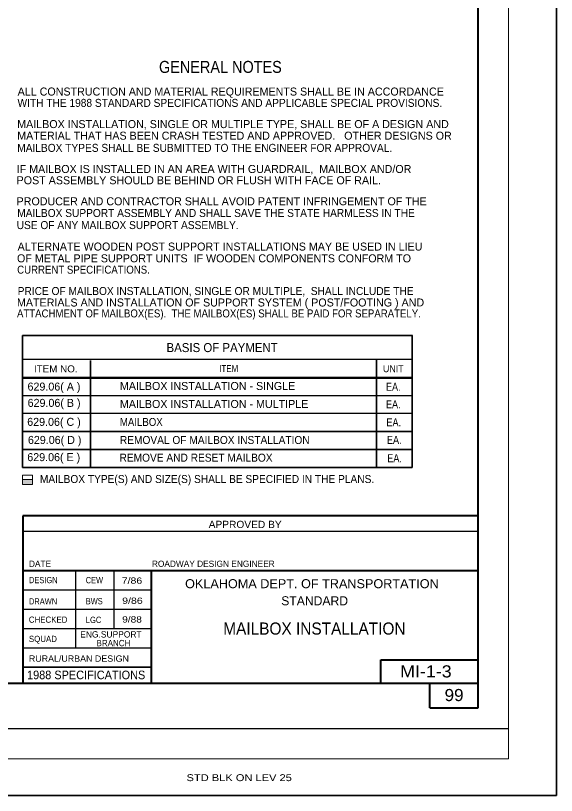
# Model space of a CAD drawing. Extents: x 476 to 850, y 297 to 573.
# Drawn here: x 760.5 to 849.8, y 296.8 to 425.5 of the extents above; entities that cross this region are included whole.
import ezdxf

# ---------------------------------------------------------------- set-up
doc = ezdxf.new("R2010")
doc.units = 0
doc.header["$LTSCALE"] = 0.48
for name, color, linetype, lineweight in [('1', 7, 'Continuous', 25), ('10', 7, 'Continuous', 13), ('25', 7, 'Continuous', 25)]:
    doc.layers.add(name, color=color, linetype=linetype, lineweight=lineweight)

msp = doc.modelspace()

# ---------------------------------------------------------------- hatches: boundary and pattern name
at = {"layer": '10'}
msp.add_hatch(color=256, dxfattribs=at).paths.add_polyline_path([(761.6719, 348.1362), (763.307, 348.1362), (763.307, 348.9168), (761.6719, 348.9168)])

# ---------------------------------------------------------------- linework, layer by layer
at = {"layer": '1', "lineweight": 13}
for p, q in [((841.8451, 302.8409), (841.8451, 532.8235)), ((481.8721, 302.8409), (841.8451, 302.8409))]:
    msp.add_line(p, q, dxfattribs=at)
at = {"layer": '1', "lineweight": 40}
for p, q in [((836.8452, 315.34), (836.8452, 520.3248)), ((511.8699, 315.34), (836.8452, 315.34))]:
    msp.add_line(p, q, dxfattribs=at)
at = {"layer": '1', "lineweight": 35}
for p, q in [((825.9434, 372.7002), (825.9434, 350.9197)), ((772.8558, 368.5794), (772.8558, 350.785)), ((820.0864, 368.7141), (820.0864, 351.0224)), ((761.6756, 356.8341), (825.9444, 356.8341)), ((761.6756, 353.8641), (825.9444, 353.8641)), ((761.6756, 350.8941), (825.9444, 350.8941))]:
    msp.add_line(p, q, dxfattribs=at)
at = {"layer": '1'}
for p, q in [((825.9444, 368.7141), (761.6764, 368.7141)), ((761.6764, 365.8431), (825.9179, 365.8431)), ((761.6764, 365.6451), (825.9444, 365.6451)), ((761.6764, 362.7741), (825.9311, 362.7741)), ((825.9311, 359.8041), (761.6764, 359.8041)), ((496.8709, 307.8408), (841.8451, 307.8408))]:
    msp.add_line(p, q, dxfattribs=at)
at = {"layer": '1', "lineweight": 35}
msp.add_lwpolyline([(826.0264, 372.6741), (761.6764, 372.6741), (761.6764, 350.9197)], dxfattribs=at)
at = {"layer": '10', "lineweight": 35}
msp.add_lwpolyline([(476.2469, 296.8306), (849.7528, 296.8306), (849.7528, 573.0926), (476.2469, 573.0926)], close=True, dxfattribs=at)
at = {"layer": '10'}
for points in [[(761.6719, 348.1362), (763.307, 348.1362), (763.307, 349.6373), (761.6719, 349.6373)], [(761.6719, 348.1362), (763.307, 348.1362), (763.307, 348.9168), (761.6719, 348.9168)]]:
    msp.add_lwpolyline(points, close=True, dxfattribs=at)
at = {"layer": '25', "lineweight": 40}
for p, q in [((761.7139, 342.9333), (761.7139, 315.34)), ((836.8452, 342.9333), (761.7139, 342.9333)), ((761.7139, 333.9468), (836.8452, 333.9468)), ((782.8854, 333.7161), (782.8854, 315.34)), ((820.7574, 319.2029), (836.8452, 319.2029)), ((820.7574, 315.34), (820.7574, 319.2029)), ((828.8659, 311.284), (828.8659, 315.34)), ((836.8452, 311.284), (836.8452, 315.34)), ((828.8659, 311.284), (836.8452, 311.284))]:
    msp.add_line(p, q, dxfattribs=at)
at = {"layer": '25'}
for p, q in [((836.8452, 340.3684), (761.7241, 340.3684)), ((770.3817, 333.9786), (770.3817, 321.1975)), ((776.7016, 333.9468), (776.7016, 324.361)), ((761.7241, 330.7514), (782.8921, 330.7514)), ((761.7241, 327.5564), (782.8921, 327.5564)), ((761.7241, 324.361), (782.8711, 324.361)), ((761.7241, 321.1656), (782.8711, 321.1656))]:
    msp.add_line(p, q, dxfattribs=at)
at = {"layer": '25', "lineweight": 35}
msp.add_line((761.7241, 317.9703), (782.8879, 317.9703), dxfattribs=at)

# ---------------------------------------------------------------- texts
at = {"layer": '1'}
for s, height, width, p in [('GENERAL NOTES', 1.98, 0.9, (784.1804, 416.0103)), ('WITH THE 1988 STANDARD SPECIFICATIONS AND APPLICABLE SPECIAL PROVISIONS.', 1.32, 0.95, (760.8364, 410.4061)), ('MAILBOX TYPES SHALL BE SUBMITTED TO THE ENGINEER FOR APPROVAL.', 1.32, 0.95, (760.791, 402.988)), ('MAILBOX SUPPORT ASSEMBLY AND SHALL SAVE THE STATE HARMLESS IN THE ', 1.32, 0.95, (760.7868, 392.2426)), ('USE OF ANY MAILBOX SUPPORT ASSEMBLY.', 1.32, 0.95, (760.7005, 390.2501)), ('CURRENT SPECIFICATIONS.', 1.32, 0.9, (760.7799, 382.8959)), ('PRICE OF MAILBOX INSTALLATION, SINGLE OR MULTIPLE,  SHALL INCLUDE THE ', 1.32, 0.95, (760.8635, 379.3736)), ('ATTACHMENT OF MAILBOX(ES).  THE MAILBOX(ES) SHALL BE PAID FOR SEPARATELY.', 1.32, 0.9, (760.7454, 375.679)), ('BASIS OF PAYMENT', 1.485, 0.95, (785.4232, 369.9589)), ('ITEM NO.', 1.155, 1.05, (763.5473, 366.6141)), ('ITEM', 1.155, 0.85, (794.1088, 366.6632)), ('UNIT', 1.155, 0.95, (821.1284, 366.6437)), ('EA.', 1.32, 0.85, (821.6269, 363.5691)), ('EA.', 1.32, 0.85, (821.6268, 360.6811)), ('MAILBOX', 1.32, 0.9, (777.7296, 357.7692)), ('EA.', 1.32, 0.85, (821.7044, 357.7111)), ('REMOVAL OF MAILBOX INSTALLATION', 1.32, 0.95, (777.7296, 354.7992)), ('EA.', 1.32, 0.85, (821.7908, 354.8231)), ('REMOVE AND RESET MAILBOX', 1.32, 0.95, (777.6669, 351.8816)), ('EA.', 1.32, 0.85, (821.8444, 351.7986)), ('MAILBOX TYPE(S) AND SIZE(S) SHALL BE SPECIFIED IN THE PLANS.', 1.32, 0.95, (764.5254, 348.3615)), ('STD BLK ON LEV 25', 1.139, 1.2, (788.7299, 299.1851))]:
    msp.add_text(s, height=height, dxfattribs=dict(at, width=width)).set_placement(p)
for s, p in [('ALL CONSTRUCTION AND MATERIAL REQUIREMENTS SHALL BE IN ACCORDANCE', (760.8594, 412.2766)), ('MAILBOX INSTALLATION, SINGLE OR MULTIPLE TYPE, SHALL BE OF A DESIGN AND', (760.7817, 406.9101)), ('MATERIAL THAT HAS BEEN CRASH TESTED AND APPROVED.   OTHER DESIGNS OR ', (760.7909, 404.9974)), ('IF MAILBOX IS INSTALLED IN AN AREA WITH GUARDRAIL,  MAILBOX AND/OR', (760.696, 399.5029)), ('POST ASSEMBLY SHOULD BE BEHIND OR FLUSH WITH FACE OF RAIL.', (760.6867, 397.6401)), ('PRODUCER AND CONTRACTOR SHALL AVOID PATENT INFRINGEMENT OF THE ', (760.6824, 394.1737)), ('ALTERNATE WOODEN POST SUPPORT INSTALLATIONS MAY BE USED IN LIEU ', (760.8489, 386.7059)), ('OF METAL PIPE SUPPORT UNITS  IF WOODEN COMPONENTS CONFORM TO', (760.7522, 384.7664)), ('MATERIALS AND INSTALLATION OF SUPPORT SYSTEM ( POST/FOOTING ) AND', (760.7454, 377.4814)), ('629.06( A )', (762.4889, 363.6071)), ('MAILBOX INSTALLATION - SINGLE', (777.7296, 363.7092)), ('629.06( B )', (762.5052, 360.9196)), ('MAILBOX INSTALLATION - MULTIPLE', (777.7296, 360.7392)), ('629.06( C )', (762.4396, 357.7895)), ('629.06( D )', (762.5544, 354.807)), ('629.06( E )', (762.4493, 351.9665))]:
    msp.add_text(s, height=1.32, dxfattribs=at).set_placement(p)
at = {"layer": '10', "width": 0.95}
msp.add_text('MAILBOX INSTALLATION', height=2, dxfattribs=at).set_placement((794.7818, 323.3534))
at = {"layer": '25'}
for s, height, width, p in [('APPROVED BY', 1.196, 1.05, (792.3784, 340.9364)), ('DESIGN', 1.025, 0.9, (762.7224, 331.8396)), ('CEW', 1.042, 0.85, (772.1003, 331.8144)), ('7/86', 1.042, 1.25, (778.0284, 331.7373)), ('OKLAHOMA DEPT. OF TRANSPORTATION', 1.486, 1.05, (788.4844, 331.0135)), ('DRAWN', 1.025, 0.9, (762.7224, 328.3251)), ('BWS', 1.042, 0.85, (772.1003, 328.3466)), ('9/86', 1.042, 1.25, (778.1054, 328.4236)), ('CHECKED', 1.025, 0.95, (762.7024, 325.3094)), ('LGC', 1.042, 0.9, (772.1003, 325.2641)), ('9/88', 1.042, 1.2, (778.1054, 325.3411)), ('SQUAD', 1.025, 0.95, (762.7126, 322.1343)), ('BRANCH', 1.042, 0.95, (773.8707, 321.439)), ('RURAL/URBAN DESIGN', 1.042, 1.05, (762.7126, 318.8789)), ('MI-1-3', 2, 1.1, (823.9726, 316.2892)), ('1988 SPECIFICATIONS', 1.417, 0.95, (762.4077, 315.9979)), ('99', 2, 1.05, (831.3071, 312.3852))]:
    msp.add_text(s, height=height, dxfattribs=dict(at, width=width)).set_placement(p)
for s, height, p in [('DATE', 1.025, (762.7224, 334.5274)), ('ROADWAY DESIGN ENGINEER', 1.025, (783.0124, 334.5274)), ('STANDARD', 1.498, (804.3529, 328.1841)), ('ENG.SUPPORT', 1.042, (771.1764, 322.8753))]:
    msp.add_text(s, height=height, dxfattribs=at).set_placement(p)

doc.saveas('drawing.dxf')
